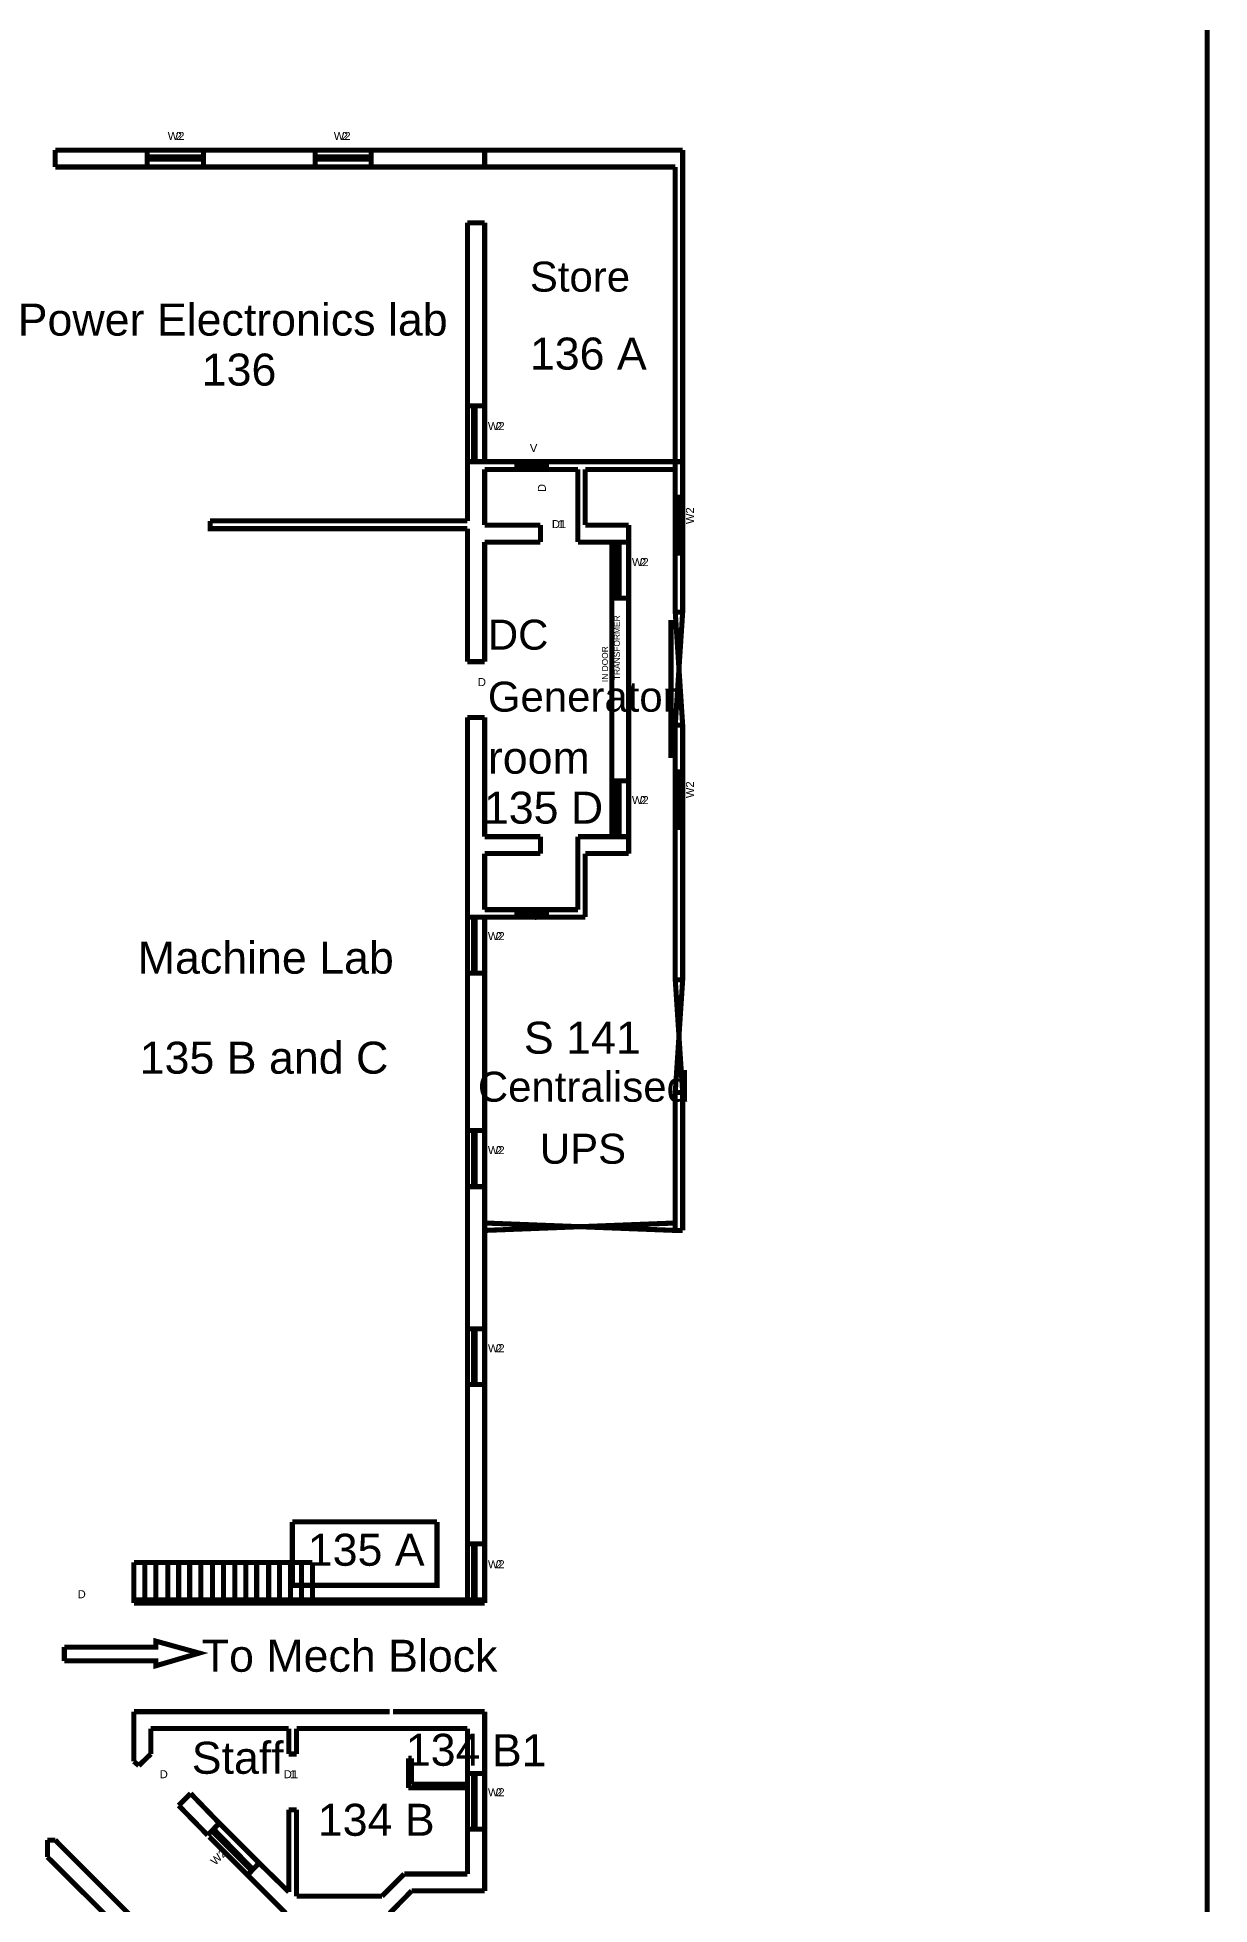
# Model space of a CAD drawing. Header units: millimetres. Extents: x 14 to 406, y 10 to 287.
# Drawn here: x 347.3 to 405.9, y 108.2 to 201.5 of the extents above; entities that cross this region are included whole.
import ezdxf

# ---------------------------------------------------------------- set-up
doc = ezdxf.new("R2010")
doc.units = ezdxf.units.MM
doc.layers.add('P', color=7, linetype='Continuous')
doc.layers.add('T', color=7, linetype='Continuous')

msp = doc.modelspace()

# ---------------------------------------------------------------- linework, layer by layer
at = {"layer": 'P', "const_width": 0.254}
for points in [[(14.076, 9.878), (405.747, 9.878), (405.747, 286.826), (14.076, 286.826)], [(348.174, 195.898), (352.778, 195.898)], [(348.174, 195.898), (348.174, 195.051)], [(348.174, 195.898), (352.778, 195.898)], [(348.174, 195.898), (348.174, 195.051)], [(348.174, 195.051), (352.778, 195.051)], [(348.174, 195.051), (352.778, 195.051)], [(352.778, 195.051), (352.778, 195.898)], [(352.778, 195.898), (355.582, 195.898)], [(352.778, 195.051), (352.778, 195.898)], [(352.778, 195.898), (355.582, 195.898)], [(352.778, 195.562), (355.582, 195.562)], [(352.778, 195.562), (355.582, 195.562)], [(352.778, 195.439), (355.582, 195.439)], [(352.778, 195.439), (355.582, 195.439)], [(355.582, 195.051), (352.778, 195.051)], [(355.582, 195.051), (352.778, 195.051)], [(355.582, 195.898), (361.174, 195.898)], [(355.582, 195.051), (355.582, 195.898)], [(355.582, 195.898), (361.174, 195.898)], [(355.582, 195.051), (355.582, 195.898)], [(355.582, 195.051), (361.174, 195.051)], [(355.582, 195.051), (361.174, 195.051)], [(361.174, 195.051), (361.174, 195.898)], [(361.174, 195.898), (363.961, 195.898)], [(361.174, 195.051), (361.174, 195.898)], [(361.174, 195.898), (363.961, 195.898)], [(361.174, 195.562), (363.961, 195.562)], [(361.174, 195.562), (363.961, 195.562)], [(361.174, 195.439), (363.961, 195.439)], [(361.174, 195.439), (363.961, 195.439)], [(361.174, 195.051), (363.961, 195.051)], [(361.174, 195.051), (363.961, 195.051)], [(363.961, 195.898), (369.641, 195.898)], [(363.961, 195.051), (363.961, 195.898)], [(363.961, 195.898), (379.536, 195.898)], [(363.961, 195.051), (363.961, 195.898)], [(363.961, 195.051), (369.641, 195.051)], [(363.961, 195.051), (379.166, 195.051)], [(369.641, 195.051), (369.641, 195.898)], [(369.641, 195.051), (369.641, 195.898)], [(369.641, 195.051), (369.641, 195.898)], [(369.641, 195.051), (369.641, 195.898)], [(379.166, 178.541), (379.166, 195.051)], [(379.536, 178.541), (379.536, 195.898)], [(368.776, 183.109), (368.776, 192.264)], [(368.776, 192.264), (369.641, 192.264)], [(368.776, 183.109), (368.776, 192.264)], [(368.776, 192.264), (369.641, 192.264)], [(369.641, 183.109), (369.641, 192.264)], [(369.641, 183.109), (369.641, 192.264)], [(369.641, 183.109), (369.641, 192.264)], [(369.641, 183.109), (369.641, 192.264)], [(368.776, 183.109), (369.641, 183.109)], [(368.776, 183.109), (368.776, 180.322)], [(368.776, 183.109), (369.641, 183.109)], [(368.776, 183.109), (368.776, 180.322)], [(369.076, 183.109), (369.076, 180.322)], [(369.076, 183.109), (369.076, 180.322)], [(369.164, 183.109), (369.164, 180.322)], [(369.164, 183.109), (369.164, 180.322)], [(369.641, 183.109), (369.641, 180.322)], [(369.641, 183.109), (369.641, 180.322)], [(368.776, 177.359), (368.776, 180.322)], [(368.776, 180.322), (371.246, 180.322)], [(368.776, 177.359), (368.776, 180.322)], [(368.776, 180.322), (371.246, 180.322)], [(379.536, 180.322), (369.253, 180.322)], [(379.536, 180.322), (369.253, 180.322)], [(371.246, 179.934), (371.246, 180.322)], [(371.246, 179.934), (372.727, 179.934), (372.727, 180.322), (371.246, 180.322)], [(371.246, 179.934), (371.246, 180.322)], [(371.246, 179.934), (372.727, 179.934), (372.727, 180.322), (371.246, 180.322)], [(372.727, 180.199), (371.246, 180.199)], [(372.727, 180.199), (371.246, 180.199)], [(372.727, 180.058), (371.246, 180.058)], [(372.727, 180.058), (371.246, 180.058)], [(372.727, 180.322), (374.668, 180.322)], [(372.727, 180.322), (374.668, 180.322)], [(379.536, 178.541), (379.536, 180.322)], [(369.641, 177.147), (369.641, 179.934)], [(369.641, 177.147), (369.641, 179.934)], [(369.641, 179.934), (371.246, 179.934)], [(374.297, 179.934), (372.428, 179.934), (369.641, 179.934)], [(369.641, 177.147), (369.641, 179.934)], [(369.641, 177.147), (369.641, 179.934)], [(369.641, 179.934), (371.246, 179.934)], [(374.297, 179.934), (372.428, 179.934), (369.641, 179.934)], [(372.727, 179.934), (374.297, 179.934)], [(372.727, 179.934), (374.297, 179.934)], [(374.297, 176.301), (374.297, 179.934)], [(374.297, 176.301), (374.297, 179.934)], [(374.668, 177.147), (374.668, 179.934)], [(379.166, 179.934), (374.668, 179.934)], [(374.668, 177.147), (374.668, 179.934)], [(379.166, 179.934), (374.668, 179.934)], [(379.166, 178.541), (379.166, 179.934)], [(379.166, 178.541), (379.536, 178.541)], [(379.166, 178.541), (379.166, 175.754), (379.536, 175.754), (379.536, 178.541)], [(379.166, 178.541), (379.536, 178.541)], [(379.166, 178.541), (379.166, 175.754), (379.536, 175.754), (379.536, 178.541)], [(379.289, 175.754), (379.289, 178.541)], [(379.289, 175.754), (379.289, 178.541)], [(379.413, 175.754), (379.413, 178.541)], [(379.413, 175.754), (379.413, 178.541)], [(368.776, 177.359), (355.918, 177.359)], [(368.776, 176.971), (355.918, 176.971), (355.918, 177.359)], [(368.776, 170.321), (368.776, 176.971)], [(368.776, 170.321), (368.776, 176.971)], [(369.641, 177.147), (372.428, 177.147)], [(369.641, 177.147), (372.428, 177.147)], [(372.428, 176.301), (372.428, 177.147)], [(372.428, 176.301), (372.428, 177.147)], [(374.668, 177.147), (376.837, 177.147)], [(374.668, 177.147), (376.837, 177.147)], [(376.837, 176.301), (376.837, 177.147)], [(376.837, 176.301), (376.837, 177.147)], [(369.641, 170.321), (369.641, 176.301)], [(372.428, 176.301), (369.641, 176.301)], [(369.641, 170.321), (369.641, 176.301)], [(372.428, 176.301), (369.641, 176.301)], [(376.837, 176.301), (374.297, 176.301)], [(376.837, 176.301), (374.297, 176.301)], [(375.991, 176.301), (375.991, 173.496)], [(375.991, 176.301), (375.991, 173.496)], [(376.238, 176.301), (376.238, 173.496)], [(376.238, 176.301), (376.238, 173.496)], [(376.361, 176.301), (376.361, 173.496)], [(376.361, 176.301), (376.361, 173.496)], [(376.837, 176.301), (376.837, 173.496)], [(376.837, 176.301), (376.837, 173.496)], [(379.166, 172.791), (379.166, 175.754)], [(379.166, 172.791), (379.166, 175.754)], [(379.536, 172.791), (379.536, 175.754)], [(379.536, 172.791), (379.536, 175.754)], [(375.991, 164.359), (375.991, 173.496)], [(376.837, 173.496), (375.991, 173.496)], [(375.991, 164.359), (375.991, 173.496)], [(376.837, 173.496), (375.991, 173.496)], [(376.837, 164.359), (376.837, 173.496)], [(376.837, 164.359), (376.837, 173.496)], [(379.536, 172.791), (379.166, 167.146), (379.536, 167.146), (379.166, 172.791)], [(379.536, 172.791), (379.166, 167.146), (379.536, 167.146), (379.166, 172.791)], [(379.166, 172.791), (379.536, 172.791)], [(379.166, 172.791), (379.536, 172.791)], [(378.954, 172.403), (378.954, 165.506)], [(378.954, 172.403), (378.954, 165.506)], [(369.641, 170.321), (368.776, 170.321)], [(369.641, 170.321), (368.776, 170.321)], [(368.776, 157.551), (368.776, 167.534)], [(369.641, 167.534), (368.776, 167.534)], [(368.776, 157.551), (368.776, 167.534)], [(369.641, 167.534), (368.776, 167.534)], [(369.641, 161.572), (369.641, 167.534)], [(369.641, 161.572), (369.641, 167.534)], [(379.166, 164.818), (379.166, 167.146)], [(379.166, 164.818), (379.166, 167.146)], [(379.536, 164.818), (379.536, 167.146)], [(379.536, 164.818), (379.536, 167.146)], [(376.837, 164.359), (375.991, 164.359)], [(375.991, 164.359), (375.991, 161.572)], [(376.837, 164.359), (375.991, 164.359)], [(375.991, 164.359), (375.991, 161.572)], [(376.238, 164.359), (376.238, 161.572)], [(376.238, 164.359), (376.238, 161.572)], [(376.361, 164.359), (376.361, 161.572)], [(376.361, 164.359), (376.361, 161.572)], [(376.837, 164.359), (376.837, 161.572)], [(376.837, 164.359), (376.837, 161.572)], [(379.166, 164.818), (379.536, 164.818)], [(379.166, 164.818), (379.166, 162.031)], [(379.166, 164.818), (379.536, 164.818)], [(379.166, 164.818), (379.166, 162.031)], [(379.289, 162.031), (379.289, 164.818)], [(379.289, 162.031), (379.289, 164.818)], [(379.413, 162.031), (379.413, 164.818)], [(379.413, 162.031), (379.413, 164.818)], [(379.536, 162.031), (379.536, 164.818)], [(379.536, 162.031), (379.536, 164.818)], [(372.428, 161.572), (369.641, 161.572)], [(372.428, 161.572), (369.641, 161.572)], [(372.428, 161.572), (372.428, 160.726)], [(372.428, 161.572), (372.428, 160.726)], [(374.297, 161.572), (374.297, 157.921)], [(376.837, 161.572), (374.297, 161.572)], [(374.297, 161.572), (374.297, 157.921)], [(376.837, 161.572), (374.297, 161.572)], [(376.837, 160.726), (376.837, 161.572)], [(376.837, 160.726), (376.837, 161.572)], [(379.166, 154.411), (379.166, 162.031)], [(379.166, 162.031), (379.536, 162.031)], [(379.166, 154.411), (379.166, 162.031)], [(379.166, 162.031), (379.536, 162.031)], [(379.536, 154.411), (379.536, 162.031)], [(379.536, 154.411), (379.536, 162.031)], [(369.641, 157.921), (369.641, 160.726)], [(369.641, 157.921), (369.641, 160.726)], [(369.641, 160.726), (372.428, 160.726)], [(369.641, 157.921), (369.641, 160.726)], [(369.641, 157.921), (369.641, 160.726)], [(369.641, 160.726), (372.428, 160.726)], [(374.668, 160.726), (376.837, 160.726)], [(374.668, 160.726), (374.668, 157.551)], [(374.668, 160.726), (376.837, 160.726)], [(374.668, 160.726), (374.668, 157.551)], [(369.641, 157.921), (371.246, 157.921)], [(369.641, 157.921), (371.246, 157.921)], [(371.246, 157.921), (371.246, 157.551)], [(371.246, 157.921), (372.727, 157.921), (372.727, 157.551), (371.246, 157.551)], [(371.246, 157.921), (371.246, 157.551)], [(371.246, 157.921), (372.727, 157.921), (372.727, 157.551), (371.246, 157.551)], [(371.246, 157.798), (372.727, 157.798)], [(371.246, 157.798), (372.727, 157.798)], [(371.246, 157.709), (372.727, 157.709)], [(371.246, 157.709), (372.727, 157.709)], [(372.727, 157.921), (374.297, 157.921)], [(372.727, 157.921), (374.297, 157.921)], [(368.776, 157.551), (371.246, 157.551)], [(368.776, 157.551), (368.776, 154.746)], [(368.776, 157.551), (371.246, 157.551)], [(368.776, 157.551), (368.776, 154.746)], [(369.076, 157.551), (369.076, 154.746)], [(369.076, 157.551), (369.076, 154.746)], [(369.164, 157.551), (369.164, 154.746)], [(369.164, 157.551), (369.164, 154.746)], [(369.641, 157.551), (369.641, 154.746)], [(369.641, 157.551), (369.641, 154.746)], [(372.727, 157.551), (374.668, 157.551)], [(372.727, 157.551), (374.668, 157.551)], [(368.776, 146.879), (368.776, 154.746)], [(368.776, 154.746), (369.641, 154.746)], [(368.776, 146.879), (368.776, 154.746)], [(368.776, 154.746), (369.641, 154.746)], [(369.641, 146.879), (369.641, 154.746)], [(369.641, 146.879), (369.641, 154.746)], [(369.641, 146.879), (369.641, 154.746)], [(369.641, 146.879), (369.641, 154.746)], [(379.166, 154.411), (379.536, 154.411)], [(379.166, 148.784), (379.536, 154.411)], [(379.166, 154.411), (379.536, 148.784)], [(379.166, 154.411), (379.536, 154.411)], [(379.166, 148.784), (379.536, 154.411)], [(379.166, 154.411), (379.536, 148.784)], [(379.166, 141.887), (379.166, 148.784)], [(379.166, 148.784), (379.536, 148.784)], [(379.166, 141.887), (379.166, 148.784)], [(379.166, 148.784), (379.536, 148.784)], [(379.536, 141.887), (379.536, 148.784)], [(379.536, 141.887), (379.536, 148.784)], [(368.776, 146.879), (369.641, 146.879)], [(368.776, 146.879), (368.776, 144.074)], [(368.776, 146.879), (369.641, 146.879)], [(368.776, 146.879), (368.776, 144.074)], [(369.076, 146.879), (369.076, 144.074)], [(369.076, 146.879), (369.076, 144.074)], [(369.164, 146.879), (369.164, 144.074)], [(369.164, 146.879), (369.164, 144.074)], [(369.641, 146.879), (369.641, 144.074)], [(369.641, 146.879), (369.641, 144.074)], [(368.776, 136.966), (368.776, 144.074)], [(368.776, 144.074), (369.641, 144.074)], [(368.776, 136.966), (368.776, 144.074)], [(368.776, 144.074), (369.641, 144.074)], [(369.641, 136.966), (369.641, 144.074)], [(369.641, 136.966), (369.641, 144.074)], [(369.641, 136.966), (369.641, 144.074)], [(369.641, 136.966), (369.641, 144.074)], [(379.166, 142.258), (369.641, 141.887)], [(369.641, 142.258), (379.166, 141.887)], [(379.166, 142.258), (369.641, 141.887)], [(369.641, 142.258), (379.166, 141.887)], [(379.536, 141.887), (379.166, 141.887)], [(379.536, 141.887), (379.166, 141.887)], [(368.776, 136.966), (369.641, 136.966)], [(368.776, 136.966), (368.776, 134.179)], [(368.776, 136.966), (369.641, 136.966)], [(368.776, 136.966), (368.776, 134.179)], [(369.076, 136.966), (369.076, 134.179)], [(369.076, 136.966), (369.076, 134.179)], [(369.164, 136.966), (369.164, 134.179)], [(369.164, 136.966), (369.164, 134.179)], [(369.641, 136.966), (369.641, 134.179)], [(369.641, 136.966), (369.641, 134.179)], [(368.776, 126.224), (368.776, 134.179)], [(368.776, 134.179), (369.641, 134.179)], [(368.776, 126.224), (368.776, 134.179)], [(368.776, 134.179), (369.641, 134.179)], [(369.641, 126.224), (369.641, 134.179)], [(369.641, 126.224), (369.641, 134.179)], [(369.641, 126.224), (369.641, 134.179)], [(369.641, 126.224), (369.641, 134.179)], [(360.027, 127.318), (367.259, 127.318)], [(367.259, 127.318), (367.259, 124.143), (360.027, 124.143), (360.027, 127.318)], [(360.027, 127.318), (367.259, 127.318)], [(367.259, 127.318), (367.259, 124.143), (360.027, 124.143), (360.027, 127.318)], [(368.776, 126.224), (369.641, 126.224)], [(368.776, 126.224), (368.776, 123.419)], [(368.776, 126.224), (369.641, 126.224)], [(368.776, 126.224), (368.776, 123.419)], [(369.076, 126.224), (369.076, 123.419)], [(369.076, 126.224), (369.076, 123.419)], [(369.164, 126.224), (369.164, 123.419)], [(369.164, 126.224), (369.164, 123.419)], [(369.641, 126.224), (369.641, 123.419)], [(369.641, 126.224), (369.641, 123.419)], [(352.108, 125.289), (361.033, 125.289)], [(352.108, 125.289), (352.108, 123.261)], [(352.108, 125.289), (361.033, 125.289)], [(352.108, 125.289), (352.108, 123.261)], [(352.654, 125.289), (352.654, 123.419)], [(352.654, 125.289), (352.654, 123.419)], [(353.201, 125.289), (353.201, 123.419)], [(353.201, 125.289), (353.201, 123.419)], [(353.801, 125.289), (353.801, 123.419)], [(353.801, 125.289), (353.801, 123.419)], [(354.348, 125.289), (354.348, 123.419)], [(354.348, 125.289), (354.348, 123.419)], [(354.894, 125.289), (354.894, 123.419)], [(354.894, 125.289), (354.894, 123.419)], [(355.459, 125.289), (355.459, 123.419)], [(355.459, 125.289), (355.459, 123.419)], [(356.041, 125.289), (356.041, 123.419)], [(356.041, 125.289), (356.041, 123.419)], [(356.588, 125.289), (356.588, 123.419)], [(356.588, 125.289), (356.588, 123.419)], [(357.152, 125.289), (357.152, 123.419)], [(357.152, 125.289), (357.152, 123.419)], [(357.699, 125.289), (357.699, 123.419)], [(357.699, 125.289), (357.699, 123.419)], [(358.246, 125.289), (358.246, 123.419)], [(358.246, 125.289), (358.246, 123.419)], [(358.846, 125.289), (358.846, 123.419)], [(358.846, 125.289), (358.846, 123.419)], [(359.392, 125.289), (359.392, 123.419)], [(359.392, 125.289), (359.392, 123.419)], [(359.939, 125.289), (359.939, 123.419)], [(359.939, 125.289), (359.939, 123.419)], [(360.486, 125.289), (360.486, 123.419)], [(360.486, 125.289), (360.486, 123.419)], [(361.033, 125.289), (361.033, 123.419)], [(361.033, 125.289), (361.033, 123.419)], [(352.108, 123.419), (366.924, 123.419)], [(352.108, 123.261), (352.108, 123.419)], [(352.108, 123.419), (366.924, 123.419)], [(352.108, 123.261), (352.108, 123.419)], [(352.108, 123.261), (366.924, 123.261), (369.641, 123.261)], [(352.108, 123.261), (366.924, 123.261), (369.641, 123.261)], [(366.924, 123.261), (366.924, 123.419)], [(366.924, 123.419), (369.641, 123.419)], [(366.924, 123.261), (366.924, 123.419)], [(366.924, 123.419), (369.641, 123.419)], [(369.641, 123.261), (369.641, 123.419)], [(369.641, 123.261), (369.641, 123.419)], [(348.633, 121.056), (353.201, 121.056), (353.201, 121.356), (355.371, 120.756), (353.201, 120.121), (353.201, 120.368), (348.633, 120.368)], [(348.633, 121.056), (353.201, 121.056), (353.201, 121.356), (355.371, 120.756), (353.201, 120.121), (353.201, 120.368), (348.633, 120.368)], [(348.633, 120.368), (348.633, 121.056)], [(348.633, 120.368), (348.633, 121.056)], [(352.108, 117.828), (364.896, 117.828)], [(352.108, 115.341), (352.108, 117.828)], [(352.108, 117.828), (364.896, 117.828)], [(352.108, 115.341), (352.108, 117.828)], [(365.054, 117.828), (369.641, 117.828)], [(365.054, 117.828), (369.641, 117.828)], [(369.641, 114.741), (369.641, 117.828)], [(369.641, 114.741), (369.641, 117.828)], [(352.954, 115.711), (352.954, 116.981)], [(352.954, 116.981), (359.851, 116.981)], [(352.954, 115.711), (352.954, 116.981)], [(352.954, 116.981), (359.851, 116.981)], [(359.851, 115.711), (359.851, 116.981)], [(359.851, 115.711), (359.851, 116.981)], [(360.239, 116.981), (368.776, 116.981)], [(360.239, 115.711), (360.239, 116.981)], [(360.239, 116.981), (368.776, 116.981)], [(360.239, 115.711), (360.239, 116.981)], [(368.776, 114.741), (368.776, 116.981)], [(368.776, 114.741), (368.776, 116.981)], [(352.954, 115.711), (352.354, 115.129)], [(352.954, 115.711), (352.354, 115.129)], [(359.851, 115.711), (360.239, 115.711)], [(359.851, 115.711), (360.239, 115.711)], [(352.108, 115.341), (352.354, 115.129)], [(352.108, 115.341), (352.354, 115.129)], [(365.831, 114.018), (365.831, 115.499)], [(365.831, 115.499), (365.989, 115.499)], [(365.831, 114.018), (365.831, 115.499)], [(365.831, 115.499), (365.989, 115.499)], [(365.989, 114.194), (365.989, 115.499)], [(365.989, 114.194), (365.989, 115.499)], [(368.776, 111.954), (368.776, 114.741)], [(368.776, 114.741), (369.641, 114.741), (369.641, 111.954)], [(368.776, 111.954), (368.776, 114.741)], [(368.776, 114.741), (369.641, 114.741), (369.641, 111.954)], [(369.076, 114.741), (369.076, 111.954)], [(369.076, 114.741), (369.076, 111.954)], [(369.164, 114.741), (369.164, 111.954)], [(369.164, 114.741), (369.164, 111.954)], [(365.831, 114.018), (368.776, 114.018)], [(365.831, 114.018), (368.776, 114.018)], [(365.989, 114.194), (368.776, 114.194)], [(365.989, 114.194), (368.776, 114.194)], [(354.947, 113.736), (354.348, 113.136)], [(354.947, 113.736), (354.348, 113.136)], [(354.348, 113.136), (355.794, 111.654)], [(354.348, 113.136), (355.794, 111.654)], [(354.947, 113.736), (356.376, 112.254)], [(354.947, 113.736), (356.376, 112.254)], [(359.851, 108.814), (359.851, 112.924)], [(359.851, 112.924), (360.239, 112.924)], [(359.851, 108.814), (359.851, 112.924)], [(359.851, 112.924), (360.239, 112.924)], [(360.239, 108.603), (360.239, 112.924)], [(360.239, 108.603), (360.239, 112.924)], [(356.376, 112.254), (355.794, 111.654)], [(356.376, 112.254), (355.794, 111.654)], [(356.094, 111.954), (358.034, 109.961)], [(356.094, 111.954), (358.034, 109.961)], [(356.376, 112.254), (358.369, 110.261)], [(356.376, 112.254), (358.369, 110.261)], [(368.776, 109.714), (368.776, 111.954)], [(368.776, 111.954), (369.641, 111.954)], [(368.776, 109.714), (368.776, 111.954)], [(368.776, 111.954), (369.641, 111.954)], [(369.641, 111.407), (369.641, 111.954)], [(369.641, 108.867), (369.641, 111.954)], [(369.641, 111.407), (369.641, 111.954)], [(369.641, 108.867), (369.641, 111.954)], [(347.786, 111.407), (348.174, 111.407)], [(347.786, 110.561), (347.786, 111.407)], [(347.786, 111.407), (348.174, 111.407)], [(347.786, 110.561), (347.786, 111.407)], [(348.174, 111.407), (355.741, 103.823)], [(348.174, 111.407), (355.741, 103.823)], [(355.882, 111.566), (357.787, 109.661)], [(355.882, 111.566), (357.787, 109.661)], [(356.006, 111.866), (357.999, 109.873)], [(356.006, 111.866), (357.999, 109.873)], [(347.786, 110.561), (354.524, 103.858)], [(347.786, 110.561), (354.524, 103.858)], [(358.369, 110.261), (357.787, 109.661)], [(358.369, 110.261), (357.787, 109.661)], [(358.369, 110.261), (359.851, 108.814)], [(358.369, 110.261), (359.851, 108.814)], [(357.787, 109.661), (359.692, 107.756)], [(357.787, 109.661), (359.692, 107.756)], [(364.508, 108.603), (365.619, 109.714)], [(364.508, 108.603), (365.619, 109.714)], [(368.776, 109.714), (365.619, 109.714)], [(368.776, 109.714), (365.619, 109.714)], [(360.239, 108.603), (364.508, 108.603)], [(360.239, 108.603), (364.508, 108.603)], [(364.896, 107.756), (365.989, 108.867)], [(364.896, 107.756), (365.989, 108.867)], [(369.641, 108.867), (365.989, 108.867)], [(369.641, 108.867), (365.989, 108.867)]]:
    msp.add_lwpolyline(points, dxfattribs=at)

# ---------------------------------------------------------------- texts
at = {"layer": 'T', "attachment_point": 7}
for s, insert, char_height in [('{\\fArial|b0|i0|c0|p18;W2}', (353.8, 196.4), 0.4), ('{\\fArial|b0|i0|c0|p18;W}', (353.8, 196.4), 0.4), ('{\\fArial|b0|i0|c0|p18;2}', (354.2, 196.4), 0.4), ('{\\fArial|b0|i0|c0|p18;W2}', (362.1, 196.4), 0.4), ('{\\fArial|b0|i0|c0|p18;W}', (362.1, 196.4), 0.4), ('{\\fArial|b0|i0|c0|p18;2}', (362.5, 196.4), 0.4), ('{\\fArial|b0|i0|c0|p18;Store}', (371.9, 188.8), 1.5), ('{\\fArial|b0|i0|c0|p18;Power Electronics lab}', (346.3, 186.6), 1.6), ('{\\fArial|b0|i0|c0|p18;136 A}', (371.9, 184.9), 1.6), ('{\\fArial|b0|i0|c0|p18;136}', (355.5, 184.1), 1.6), ('{\\fArial|b0|i0|c0|p18;W2}', (369.8, 181.9), 0.4), ('{\\fArial|b0|i0|c0|p18;W}', (369.8, 181.9), 0.4), ('{\\fArial|b0|i0|c0|p18;2}', (370.2, 181.9), 0.4), ('{\\fArial|b0|i0|c0|p18;V}', (371.9, 180.8), 0.4), ('{\\fArial|b0|i0|c0|p18;D1}', (373, 177), 0.4), ('{\\fArial|b0|i0|c0|p18;D}', (373, 177), 0.4), ('{\\fArial|b0|i0|c0|p18;1}', (373.3, 177), 0.4), ('{\\fArial|b0|i0|c0|p18;W2}', (377, 175.1), 0.4), ('{\\fArial|b0|i0|c0|p18;W}', (377, 175.1), 0.4), ('{\\fArial|b0|i0|c0|p18;2}', (377.4, 175.1), 0.4), ('{\\fArial|b0|i0|c0|p18;DC}', (369.8, 170.9), 1.5), ('{\\fArial|b0|i0|c0|p18;D}', (369.3, 169.1), 0.4), ('{\\fArial|b0|i0|c0|p18;Generator}', (369.8, 167.8), 1.5), ('{\\fArial|b0|i0|c0|p18;room}', (369.8, 164.7), 1.6), ('{\\fArial|b0|i0|c0|p18;135 D}', (369.6, 162.2), 1.6), ('{\\fArial|b0|i0|c0|p18;W2}', (377, 163.2), 0.4), ('{\\fArial|b0|i0|c0|p18;W}', (377, 163.2), 0.4), ('{\\fArial|b0|i0|c0|p18;2}', (377.4, 163.2), 0.4), ('{\\fArial|b0|i0|c0|p18;V}', (372, 157.4), 0.4), ('{\\fArial|b0|i0|c0|p18;Machine Lab}', (352.3, 154.7), 1.6), ('{\\fArial|b0|i0|c0|p18;W2}', (369.8, 156.4), 0.4), ('{\\fArial|b0|i0|c0|p18;W}', (369.8, 156.4), 0.4), ('{\\fArial|b0|i0|c0|p18;2}', (370.2, 156.4), 0.4), ('{\\fArial|b0|i0|c0|p18;S 141}', (371.6, 150.7), 1.6), ('{\\fArial|b0|i0|c0|p18;135 B and C}', (352.4, 149.7), 1.6), ('{\\fArial|b0|i0|c0|p18;Centralised}', (369.3, 148.3), 1.5), ('{\\fArial|b0|i0|c0|p18;UPS}', (372.4, 145.2), 1.5), ('{\\fArial|b0|i0|c0|p18;W2}', (369.8, 145.7), 0.4), ('{\\fArial|b0|i0|c0|p18;W}', (369.8, 145.7), 0.4), ('{\\fArial|b0|i0|c0|p18;2}', (370.2, 145.7), 0.4), ('{\\fArial|b0|i0|c0|p18;W2}', (369.8, 135.8), 0.4), ('{\\fArial|b0|i0|c0|p18;W}', (369.8, 135.8), 0.4), ('{\\fArial|b0|i0|c0|p18;2}', (370.2, 135.8), 0.4), ('{\\fArial|b0|i0|c0|p18;135 A}', (360.8, 125.1), 1.6), ('{\\fArial|b0|i0|c0|p18;W2}', (369.8, 125), 0.4), ('{\\fArial|b0|i0|c0|p18;W}', (369.8, 125), 0.4), ('{\\fArial|b0|i0|c0|p18;2}', (370.2, 125), 0.4), ('{\\fArial|b0|i0|c0|p18;D}', (349.3, 123.5), 0.4), ('{\\fArial|b0|i0|c0|p18;To Mech Block}', (355.5, 119.8), 1.6), ('{\\fArial|b0|i0|c0|p18;134}', (365.7, 115.1), 1.6), ('{\\fArial|b0|i0|c0|p18;B1}', (370, 115.1), 1.6), ('{\\fArial|b0|i0|c0|p18;Staff}', (355, 114.7), 1.6), ('{\\fArial|b0|i0|c0|p18;D}', (353.4, 114.5), 0.4), ('{\\fArial|b0|i0|c0|p18;D1}', (359.6, 114.5), 0.4), ('{\\fArial|b0|i0|c0|p18;D}', (359.6, 114.5), 0.4), ('{\\fArial|b0|i0|c0|p18;1}', (359.9, 114.5), 0.4), ('{\\fArial|b0|i0|c0|p18;W2}', (369.8, 113.6), 0.4), ('{\\fArial|b0|i0|c0|p18;W}', (369.8, 113.6), 0.4), ('{\\fArial|b0|i0|c0|p18;2}', (370.2, 113.6), 0.4), ('{\\fArial|b0|i0|c0|p18;134 B}', (361.3, 111.6), 1.6)]:
    msp.add_mtext(s, dxfattribs=dict(at, insert=insert, char_height=char_height))
at = {"layer": 'T', "attachment_point": 1}
for s, insert, char_height, rotation in [('{\\fArial|b0|i0|c0|p18;D}', (372.3, 178.8), 0.4, 90), ('{\\fArial|b0|i0|c0|p18;W2}', (379.7, 177.2), 0.4, 90), ('{\\fArial|b0|i0|c0|p18;TRANSFORMER}', (376.1, 169.4), 0.3, 90), ('{\\fArial|b0|i0|c0|p18;IN DOOR}', (375.5, 169.3), 0.3, 90), ('{\\fArial|b0|i0|c0|p18;W2}', (379.7, 163.5), 0.4, 90), ('{\\fArial|b0|i0|c0|p18;W2}', (355.9, 110.4), 0.4, 45)]:
    msp.add_mtext(s, dxfattribs=dict(at, insert=insert, char_height=char_height, rotation=rotation))

doc.saveas('drawing.dxf')
